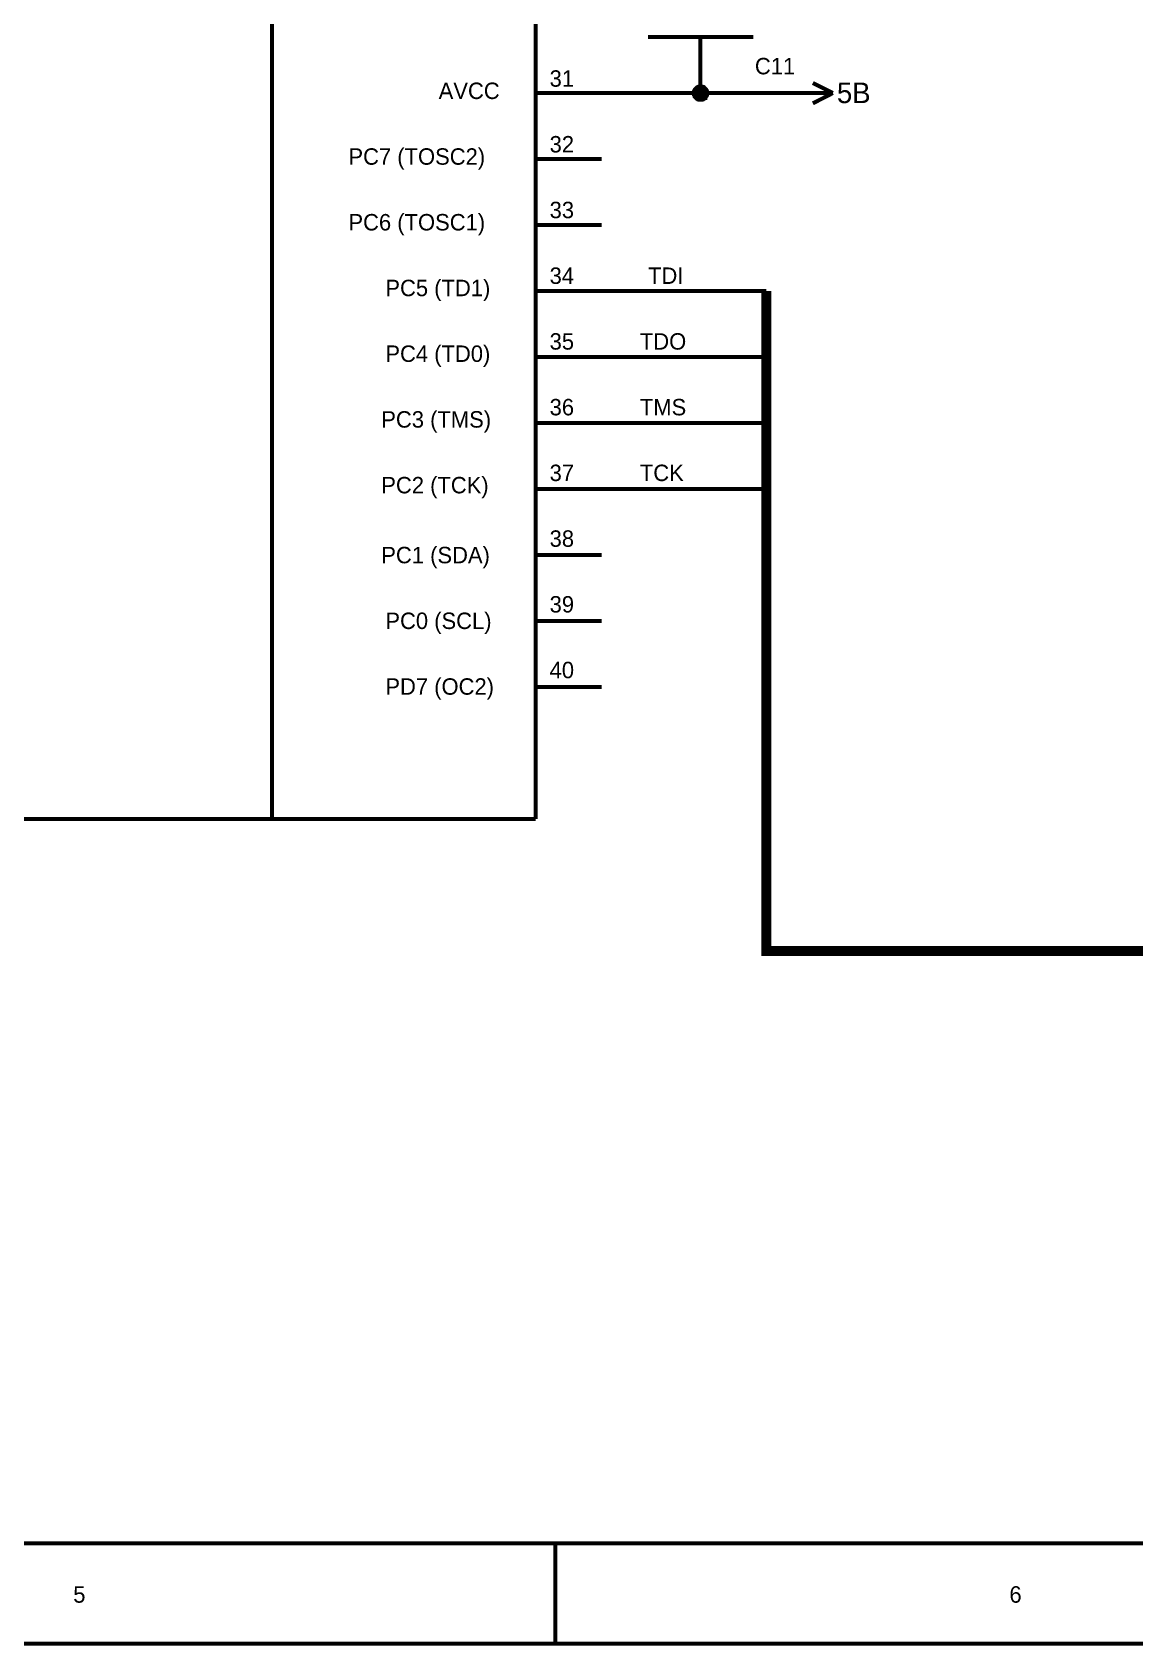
# Model space of a CAD drawing. Header units: millimetres. Extents: x 0 to 567, y 0 to 399.
# Drawn here: x 314.3 to 397.9, y -0.1 to 122.1 of the extents above; entities that cross this region are included whole.
import ezdxf

# ---------------------------------------------------------------- set-up
doc = ezdxf.new("R2010")
doc.units = ezdxf.units.MM
doc.layers.add('Sheet', color=255, linetype='Continuous')

msp = doc.modelspace()

# ---------------------------------------------------------------- linework, layer by layer
at = {"layer": 'Sheet'}
for points, const_width in [([(0.08, 398.78), (566.36, 398.78), (566.36, 0), (0.08, 0), (0.08, 398.78)], 0.3), ([(0.08, 398.78), (0.08, 0), (566.36, 0), (566.36, 398.78), (0.08, 398.78), (0.08, 398.78)], 0.0991), ([(7.7, 391.15), (558.74, 391.15), (558.74, 7.61), (7.7, 7.61), (7.7, 391.15)], 0.3), ([(7.7, 391.15), (7.7, 7.61), (558.74, 7.61), (558.74, 391.15), (7.7, 391.15), (7.7, 391.15)], 0.0991)]:
    msp.add_lwpolyline(points, close=True, dxfattribs=dict(at, const_width=const_width))
for points, const_width in [([(332.5, 62.49), (332.5, 177.48)], 0.3), ([(352.5, 177.48), (352.5, 62.49)], 0.3), ([(368.99, 121.74), (361, 121.74)], 0.3), ([(364.98, 121.74), (364.98, 117.5)], 0.3), ([(352.5, 117.5), (357.49, 117.5)], 0.3), ([(357.49, 117.5), (364.98, 117.5), (372.49, 117.5)], 0.3), ([(364.48, 117.5), (364.48, 117.52), (364.48, 117.56), (364.48, 117.58), (364.5, 117.59), (364.5, 117.61), (364.5, 117.65), (364.52, 117.67), (364.52, 117.69), (364.54, 117.71), (364.54, 117.73), (364.56, 117.75), (364.57, 117.77), (364.57, 117.79), (364.59, 117.81), (364.61, 117.83), (364.63, 117.85), (364.65, 117.87), (364.67, 117.89), (364.69, 117.91), (364.71, 117.91), (364.73, 117.93), (364.75, 117.95), (364.77, 117.95), (364.79, 117.96), (364.81, 117.96), (364.83, 117.98), (364.87, 117.98), (364.89, 117.98), (364.91, 118), (364.92, 118), (364.96, 118), (364.98, 118)], 0.3), ([(364.48, 117.5), (364.48, 117.52), (364.48, 117.56), (364.48, 117.58), (364.5, 117.59), (364.5, 117.61), (364.5, 117.65), (364.52, 117.67), (364.52, 117.69), (364.54, 117.71), (364.54, 117.73), (364.56, 117.75), (364.57, 117.77), (364.57, 117.79), (364.59, 117.81), (364.61, 117.83), (364.63, 117.85), (364.65, 117.87), (364.67, 117.89), (364.69, 117.91), (364.71, 117.91), (364.73, 117.93), (364.75, 117.95), (364.77, 117.95), (364.79, 117.96), (364.81, 117.96), (364.83, 117.98), (364.87, 117.98), (364.89, 117.98), (364.91, 118), (364.92, 118), (364.96, 118), (364.98, 118)], 0.3), ([(364.48, 117.5), (364.48, 117.52), (364.48, 117.56), (364.48, 117.58), (364.5, 117.59), (364.5, 117.61), (364.5, 117.65), (364.52, 117.67), (364.52, 117.69), (364.54, 117.71), (364.54, 117.73), (364.56, 117.75), (364.57, 117.77), (364.57, 117.79), (364.59, 117.81), (364.61, 117.83), (364.63, 117.85), (364.65, 117.87), (364.67, 117.89), (364.69, 117.91), (364.71, 117.91), (364.73, 117.93), (364.75, 117.95), (364.77, 117.95), (364.79, 117.96), (364.81, 117.96), (364.83, 117.98), (364.87, 117.98), (364.89, 117.98), (364.91, 118), (364.92, 118), (364.96, 118), (364.98, 118)], 0.3), ([(364.48, 117.5), (364.48, 117.52), (364.48, 117.56), (364.48, 117.58), (364.5, 117.59), (364.5, 117.61), (364.5, 117.65), (364.52, 117.67), (364.52, 117.69), (364.54, 117.71), (364.54, 117.73), (364.56, 117.75), (364.57, 117.77), (364.57, 117.79), (364.59, 117.81), (364.61, 117.83), (364.63, 117.85), (364.65, 117.87), (364.67, 117.89), (364.69, 117.91), (364.71, 117.91), (364.73, 117.93), (364.75, 117.95), (364.77, 117.95), (364.79, 117.96), (364.81, 117.96), (364.83, 117.98), (364.87, 117.98), (364.89, 117.98), (364.91, 118), (364.92, 118), (364.96, 118), (364.98, 118)], 0.3), ([(364.98, 116.99), (364.96, 116.99), (364.92, 116.99), (364.91, 116.99), (364.89, 117.01), (364.87, 117.01), (364.83, 117.01), (364.81, 117.03), (364.79, 117.03), (364.77, 117.03), (364.75, 117.05), (364.73, 117.07), (364.71, 117.07), (364.69, 117.09), (364.67, 117.11), (364.65, 117.13), (364.63, 117.13), (364.61, 117.15), (364.59, 117.17), (364.57, 117.19), (364.57, 117.21), (364.56, 117.23), (364.54, 117.24), (364.54, 117.26), (364.52, 117.3), (364.52, 117.32), (364.5, 117.34), (364.5, 117.36), (364.5, 117.4), (364.48, 117.42), (364.48, 117.44), (364.48, 117.48), (364.48, 117.5)], 0.3), ([(364.48, 117.5), (364.48, 117.5)], 0.3), ([(364.98, 116.99), (364.96, 116.99), (364.92, 116.99), (364.91, 116.99), (364.89, 117.01), (364.87, 117.01), (364.83, 117.01), (364.81, 117.03), (364.79, 117.03), (364.77, 117.03), (364.75, 117.05), (364.73, 117.07), (364.71, 117.07), (364.69, 117.09), (364.67, 117.11), (364.65, 117.13), (364.63, 117.13), (364.61, 117.15), (364.59, 117.17), (364.57, 117.19), (364.57, 117.21), (364.56, 117.23), (364.54, 117.24), (364.54, 117.26), (364.52, 117.3), (364.52, 117.32), (364.5, 117.34), (364.5, 117.36), (364.5, 117.4), (364.48, 117.42), (364.48, 117.44), (364.48, 117.48), (364.48, 117.5)], 0.3), ([(364.48, 117.5), (364.48, 117.5)], 0.3), ([(364.98, 116.99), (364.96, 116.99), (364.92, 116.99), (364.91, 116.99), (364.89, 117.01), (364.87, 117.01), (364.83, 117.01), (364.81, 117.03), (364.79, 117.03), (364.77, 117.03), (364.75, 117.05), (364.73, 117.07), (364.71, 117.07), (364.69, 117.09), (364.67, 117.11), (364.65, 117.13), (364.63, 117.13), (364.61, 117.15), (364.59, 117.17), (364.57, 117.19), (364.57, 117.21), (364.56, 117.23), (364.54, 117.24), (364.54, 117.26), (364.52, 117.3), (364.52, 117.32), (364.5, 117.34), (364.5, 117.36), (364.5, 117.4), (364.48, 117.42), (364.48, 117.44), (364.48, 117.48), (364.48, 117.5)], 0.3), ([(364.48, 117.5), (364.48, 117.5)], 0.3), ([(364.98, 116.99), (364.96, 116.99), (364.92, 116.99), (364.91, 116.99), (364.89, 117.01), (364.87, 117.01), (364.83, 117.01), (364.81, 117.03), (364.79, 117.03), (364.77, 117.03), (364.75, 117.05), (364.73, 117.07), (364.71, 117.07), (364.69, 117.09), (364.67, 117.11), (364.65, 117.13), (364.63, 117.13), (364.61, 117.15), (364.59, 117.17), (364.57, 117.19), (364.57, 117.21), (364.56, 117.23), (364.54, 117.24), (364.54, 117.26), (364.52, 117.3), (364.52, 117.32), (364.5, 117.34), (364.5, 117.36), (364.5, 117.4), (364.48, 117.42), (364.48, 117.44), (364.48, 117.48), (364.48, 117.5)], 0.3), ([(364.48, 117.5), (364.48, 117.5)], 0.3), ([(364.48, 117.5), (364.48, 117.52), (364.48, 117.56), (364.48, 117.58), (364.5, 117.59), (364.5, 117.61), (364.5, 117.65), (364.52, 117.67), (364.52, 117.69), (364.54, 117.71), (364.54, 117.73), (364.56, 117.75), (364.57, 117.77), (364.57, 117.79), (364.59, 117.81), (364.61, 117.83), (364.63, 117.85), (364.65, 117.87), (364.67, 117.89), (364.69, 117.91), (364.71, 117.91), (364.73, 117.93), (364.75, 117.95), (364.77, 117.95), (364.79, 117.96), (364.81, 117.96), (364.83, 117.98), (364.87, 117.98), (364.89, 117.98), (364.91, 118), (364.92, 118), (364.96, 118), (364.98, 118)], 0.0991), ([(364.48, 117.5), (364.48, 117.52), (364.48, 117.56), (364.48, 117.58), (364.5, 117.59), (364.5, 117.61), (364.5, 117.65), (364.52, 117.67), (364.52, 117.69), (364.54, 117.71), (364.54, 117.73), (364.56, 117.75), (364.57, 117.77), (364.57, 117.79), (364.59, 117.81), (364.61, 117.83), (364.63, 117.85), (364.65, 117.87), (364.67, 117.89), (364.69, 117.91), (364.71, 117.91), (364.73, 117.93), (364.75, 117.95), (364.77, 117.95), (364.79, 117.96), (364.81, 117.96), (364.83, 117.98), (364.87, 117.98), (364.89, 117.98), (364.91, 118), (364.92, 118), (364.96, 118), (364.98, 118)], 0.0991), ([(364.48, 117.5), (364.48, 117.52), (364.48, 117.56), (364.48, 117.58), (364.5, 117.59), (364.5, 117.61), (364.5, 117.65), (364.52, 117.67), (364.52, 117.69), (364.54, 117.71), (364.54, 117.73), (364.56, 117.75), (364.57, 117.77), (364.57, 117.79), (364.59, 117.81), (364.61, 117.83), (364.63, 117.85), (364.65, 117.87), (364.67, 117.89), (364.69, 117.91), (364.71, 117.91), (364.73, 117.93), (364.75, 117.95), (364.77, 117.95), (364.79, 117.96), (364.81, 117.96), (364.83, 117.98), (364.87, 117.98), (364.89, 117.98), (364.91, 118), (364.92, 118), (364.96, 118), (364.98, 118)], 0.0991), ([(364.48, 117.5), (364.48, 117.52), (364.48, 117.56), (364.48, 117.58), (364.5, 117.59), (364.5, 117.61), (364.5, 117.65), (364.52, 117.67), (364.52, 117.69), (364.54, 117.71), (364.54, 117.73), (364.56, 117.75), (364.57, 117.77), (364.57, 117.79), (364.59, 117.81), (364.61, 117.83), (364.63, 117.85), (364.65, 117.87), (364.67, 117.89), (364.69, 117.91), (364.71, 117.91), (364.73, 117.93), (364.75, 117.95), (364.77, 117.95), (364.79, 117.96), (364.81, 117.96), (364.83, 117.98), (364.87, 117.98), (364.89, 117.98), (364.91, 118), (364.92, 118), (364.96, 118), (364.98, 118)], 0.0991), ([(364.98, 116.99), (364.96, 116.99), (364.92, 116.99), (364.91, 116.99), (364.89, 117.01), (364.87, 117.01), (364.83, 117.01), (364.81, 117.03), (364.79, 117.03), (364.77, 117.03), (364.75, 117.05), (364.73, 117.07), (364.71, 117.07), (364.69, 117.09), (364.67, 117.11), (364.65, 117.13), (364.63, 117.13), (364.61, 117.15), (364.59, 117.17), (364.57, 117.19), (364.57, 117.21), (364.56, 117.23), (364.54, 117.24), (364.54, 117.26), (364.52, 117.3), (364.52, 117.32), (364.5, 117.34), (364.5, 117.36), (364.5, 117.4), (364.48, 117.42), (364.48, 117.44), (364.48, 117.48), (364.48, 117.5)], 0.0991), ([(364.48, 117.5), (364.48, 117.5)], 0.0991), ([(364.98, 116.99), (364.96, 116.99), (364.92, 116.99), (364.91, 116.99), (364.89, 117.01), (364.87, 117.01), (364.83, 117.01), (364.81, 117.03), (364.79, 117.03), (364.77, 117.03), (364.75, 117.05), (364.73, 117.07), (364.71, 117.07), (364.69, 117.09), (364.67, 117.11), (364.65, 117.13), (364.63, 117.13), (364.61, 117.15), (364.59, 117.17), (364.57, 117.19), (364.57, 117.21), (364.56, 117.23), (364.54, 117.24), (364.54, 117.26), (364.52, 117.3), (364.52, 117.32), (364.5, 117.34), (364.5, 117.36), (364.5, 117.4), (364.48, 117.42), (364.48, 117.44), (364.48, 117.48), (364.48, 117.5)], 0.0991), ([(364.48, 117.5), (364.48, 117.5)], 0.0991), ([(364.98, 116.99), (364.96, 116.99), (364.92, 116.99), (364.91, 116.99), (364.89, 117.01), (364.87, 117.01), (364.83, 117.01), (364.81, 117.03), (364.79, 117.03), (364.77, 117.03), (364.75, 117.05), (364.73, 117.07), (364.71, 117.07), (364.69, 117.09), (364.67, 117.11), (364.65, 117.13), (364.63, 117.13), (364.61, 117.15), (364.59, 117.17), (364.57, 117.19), (364.57, 117.21), (364.56, 117.23), (364.54, 117.24), (364.54, 117.26), (364.52, 117.3), (364.52, 117.32), (364.5, 117.34), (364.5, 117.36), (364.5, 117.4), (364.48, 117.42), (364.48, 117.44), (364.48, 117.48), (364.48, 117.5)], 0.0991), ([(364.48, 117.5), (364.48, 117.5)], 0.0991), ([(364.98, 116.99), (364.96, 116.99), (364.92, 116.99), (364.91, 116.99), (364.89, 117.01), (364.87, 117.01), (364.83, 117.01), (364.81, 117.03), (364.79, 117.03), (364.77, 117.03), (364.75, 117.05), (364.73, 117.07), (364.71, 117.07), (364.69, 117.09), (364.67, 117.11), (364.65, 117.13), (364.63, 117.13), (364.61, 117.15), (364.59, 117.17), (364.57, 117.19), (364.57, 117.21), (364.56, 117.23), (364.54, 117.24), (364.54, 117.26), (364.52, 117.3), (364.52, 117.32), (364.5, 117.34), (364.5, 117.36), (364.5, 117.4), (364.48, 117.42), (364.48, 117.44), (364.48, 117.48), (364.48, 117.5)], 0.0991), ([(364.48, 117.5), (364.48, 117.5)], 0.0991), ([(364.98, 118), (364.98, 118)], 0.3), ([(364.98, 118), (365, 118), (365.04, 118), (365.06, 118), (365.08, 117.98), (365.12, 117.98), (365.14, 117.98), (365.16, 117.96), (365.18, 117.96), (365.22, 117.95), (365.24, 117.95), (365.26, 117.93), (365.27, 117.91), (365.29, 117.91), (365.31, 117.89), (365.33, 117.87), (365.35, 117.85), (365.35, 117.83), (365.37, 117.81), (365.39, 117.79), (365.41, 117.77), (365.41, 117.75), (365.43, 117.73), (365.45, 117.71), (365.45, 117.69), (365.45, 117.67), (365.47, 117.65), (365.47, 117.61), (365.47, 117.59), (365.49, 117.58), (365.49, 117.56), (365.49, 117.52), (365.49, 117.5)], 0.3), ([(364.98, 118), (364.98, 118)], 0.3), ([(364.98, 118), (365, 118), (365.04, 118), (365.06, 118), (365.08, 117.98), (365.12, 117.98), (365.14, 117.98), (365.16, 117.96), (365.18, 117.96), (365.22, 117.95), (365.24, 117.95), (365.26, 117.93), (365.27, 117.91), (365.29, 117.91), (365.31, 117.89), (365.33, 117.87), (365.35, 117.85), (365.35, 117.83), (365.37, 117.81), (365.39, 117.79), (365.41, 117.77), (365.41, 117.75), (365.43, 117.73), (365.45, 117.71), (365.45, 117.69), (365.45, 117.67), (365.47, 117.65), (365.47, 117.61), (365.47, 117.59), (365.49, 117.58), (365.49, 117.56), (365.49, 117.52), (365.49, 117.5)], 0.3), ([(364.98, 118), (364.98, 118)], 0.3), ([(364.98, 118), (365, 118), (365.04, 118), (365.06, 118), (365.08, 117.98), (365.12, 117.98), (365.14, 117.98), (365.16, 117.96), (365.18, 117.96), (365.22, 117.95), (365.24, 117.95), (365.26, 117.93), (365.27, 117.91), (365.29, 117.91), (365.31, 117.89), (365.33, 117.87), (365.35, 117.85), (365.35, 117.83), (365.37, 117.81), (365.39, 117.79), (365.41, 117.77), (365.41, 117.75), (365.43, 117.73), (365.45, 117.71), (365.45, 117.69), (365.45, 117.67), (365.47, 117.65), (365.47, 117.61), (365.47, 117.59), (365.49, 117.58), (365.49, 117.56), (365.49, 117.52), (365.49, 117.5)], 0.3), ([(364.98, 118), (364.98, 118)], 0.3), ([(364.98, 118), (365, 118), (365.04, 118), (365.06, 118), (365.08, 117.98), (365.12, 117.98), (365.14, 117.98), (365.16, 117.96), (365.18, 117.96), (365.22, 117.95), (365.24, 117.95), (365.26, 117.93), (365.27, 117.91), (365.29, 117.91), (365.31, 117.89), (365.33, 117.87), (365.35, 117.85), (365.35, 117.83), (365.37, 117.81), (365.39, 117.79), (365.41, 117.77), (365.41, 117.75), (365.43, 117.73), (365.45, 117.71), (365.45, 117.69), (365.45, 117.67), (365.47, 117.65), (365.47, 117.61), (365.47, 117.59), (365.49, 117.58), (365.49, 117.56), (365.49, 117.52), (365.49, 117.5)], 0.3), ([(365.49, 117.5), (365.49, 117.48), (365.49, 117.44), (365.49, 117.42), (365.47, 117.4), (365.47, 117.36), (365.47, 117.34), (365.45, 117.32), (365.45, 117.3), (365.45, 117.26), (365.43, 117.24), (365.41, 117.23), (365.41, 117.21), (365.39, 117.19), (365.37, 117.17), (365.35, 117.15), (365.35, 117.13), (365.33, 117.13), (365.31, 117.11), (365.29, 117.09), (365.27, 117.07), (365.26, 117.07), (365.24, 117.05), (365.22, 117.03), (365.18, 117.03), (365.16, 117.03), (365.14, 117.01), (365.12, 117.01), (365.08, 117.01), (365.06, 116.99), (365.04, 116.99), (365, 116.99), (364.98, 116.99)], 0.3), ([(365.49, 117.5), (365.49, 117.48), (365.49, 117.44), (365.49, 117.42), (365.47, 117.4), (365.47, 117.36), (365.47, 117.34), (365.45, 117.32), (365.45, 117.3), (365.45, 117.26), (365.43, 117.24), (365.41, 117.23), (365.41, 117.21), (365.39, 117.19), (365.37, 117.17), (365.35, 117.15), (365.35, 117.13), (365.33, 117.13), (365.31, 117.11), (365.29, 117.09), (365.27, 117.07), (365.26, 117.07), (365.24, 117.05), (365.22, 117.03), (365.18, 117.03), (365.16, 117.03), (365.14, 117.01), (365.12, 117.01), (365.08, 117.01), (365.06, 116.99), (365.04, 116.99), (365, 116.99), (364.98, 116.99)], 0.3), ([(365.49, 117.5), (365.49, 117.48), (365.49, 117.44), (365.49, 117.42), (365.47, 117.4), (365.47, 117.36), (365.47, 117.34), (365.45, 117.32), (365.45, 117.3), (365.45, 117.26), (365.43, 117.24), (365.41, 117.23), (365.41, 117.21), (365.39, 117.19), (365.37, 117.17), (365.35, 117.15), (365.35, 117.13), (365.33, 117.13), (365.31, 117.11), (365.29, 117.09), (365.27, 117.07), (365.26, 117.07), (365.24, 117.05), (365.22, 117.03), (365.18, 117.03), (365.16, 117.03), (365.14, 117.01), (365.12, 117.01), (365.08, 117.01), (365.06, 116.99), (365.04, 116.99), (365, 116.99), (364.98, 116.99)], 0.3), ([(365.49, 117.5), (365.49, 117.48), (365.49, 117.44), (365.49, 117.42), (365.47, 117.4), (365.47, 117.36), (365.47, 117.34), (365.45, 117.32), (365.45, 117.3), (365.45, 117.26), (365.43, 117.24), (365.41, 117.23), (365.41, 117.21), (365.39, 117.19), (365.37, 117.17), (365.35, 117.15), (365.35, 117.13), (365.33, 117.13), (365.31, 117.11), (365.29, 117.09), (365.27, 117.07), (365.26, 117.07), (365.24, 117.05), (365.22, 117.03), (365.18, 117.03), (365.16, 117.03), (365.14, 117.01), (365.12, 117.01), (365.08, 117.01), (365.06, 116.99), (365.04, 116.99), (365, 116.99), (364.98, 116.99)], 0.3), ([(364.98, 118), (364.98, 118)], 0.0991), ([(364.98, 118), (365, 118), (365.04, 118), (365.06, 118), (365.08, 117.98), (365.12, 117.98), (365.14, 117.98), (365.16, 117.96), (365.18, 117.96), (365.22, 117.95), (365.24, 117.95), (365.26, 117.93), (365.27, 117.91), (365.29, 117.91), (365.31, 117.89), (365.33, 117.87), (365.35, 117.85), (365.35, 117.83), (365.37, 117.81), (365.39, 117.79), (365.41, 117.77), (365.41, 117.75), (365.43, 117.73), (365.45, 117.71), (365.45, 117.69), (365.45, 117.67), (365.47, 117.65), (365.47, 117.61), (365.47, 117.59), (365.49, 117.58), (365.49, 117.56), (365.49, 117.52), (365.49, 117.5)], 0.0991), ([(364.98, 118), (364.98, 118)], 0.0991), ([(364.98, 118), (365, 118), (365.04, 118), (365.06, 118), (365.08, 117.98), (365.12, 117.98), (365.14, 117.98), (365.16, 117.96), (365.18, 117.96), (365.22, 117.95), (365.24, 117.95), (365.26, 117.93), (365.27, 117.91), (365.29, 117.91), (365.31, 117.89), (365.33, 117.87), (365.35, 117.85), (365.35, 117.83), (365.37, 117.81), (365.39, 117.79), (365.41, 117.77), (365.41, 117.75), (365.43, 117.73), (365.45, 117.71), (365.45, 117.69), (365.45, 117.67), (365.47, 117.65), (365.47, 117.61), (365.47, 117.59), (365.49, 117.58), (365.49, 117.56), (365.49, 117.52), (365.49, 117.5)], 0.0991), ([(364.98, 118), (364.98, 118)], 0.0991), ([(364.98, 118), (365, 118), (365.04, 118), (365.06, 118), (365.08, 117.98), (365.12, 117.98), (365.14, 117.98), (365.16, 117.96), (365.18, 117.96), (365.22, 117.95), (365.24, 117.95), (365.26, 117.93), (365.27, 117.91), (365.29, 117.91), (365.31, 117.89), (365.33, 117.87), (365.35, 117.85), (365.35, 117.83), (365.37, 117.81), (365.39, 117.79), (365.41, 117.77), (365.41, 117.75), (365.43, 117.73), (365.45, 117.71), (365.45, 117.69), (365.45, 117.67), (365.47, 117.65), (365.47, 117.61), (365.47, 117.59), (365.49, 117.58), (365.49, 117.56), (365.49, 117.52), (365.49, 117.5)], 0.0991), ([(364.98, 118), (364.98, 118)], 0.0991), ([(364.98, 118), (365, 118), (365.04, 118), (365.06, 118), (365.08, 117.98), (365.12, 117.98), (365.14, 117.98), (365.16, 117.96), (365.18, 117.96), (365.22, 117.95), (365.24, 117.95), (365.26, 117.93), (365.27, 117.91), (365.29, 117.91), (365.31, 117.89), (365.33, 117.87), (365.35, 117.85), (365.35, 117.83), (365.37, 117.81), (365.39, 117.79), (365.41, 117.77), (365.41, 117.75), (365.43, 117.73), (365.45, 117.71), (365.45, 117.69), (365.45, 117.67), (365.47, 117.65), (365.47, 117.61), (365.47, 117.59), (365.49, 117.58), (365.49, 117.56), (365.49, 117.52), (365.49, 117.5)], 0.0991), ([(365.49, 117.5), (365.49, 117.48), (365.49, 117.44), (365.49, 117.42), (365.47, 117.4), (365.47, 117.36), (365.47, 117.34), (365.45, 117.32), (365.45, 117.3), (365.45, 117.26), (365.43, 117.24), (365.41, 117.23), (365.41, 117.21), (365.39, 117.19), (365.37, 117.17), (365.35, 117.15), (365.35, 117.13), (365.33, 117.13), (365.31, 117.11), (365.29, 117.09), (365.27, 117.07), (365.26, 117.07), (365.24, 117.05), (365.22, 117.03), (365.18, 117.03), (365.16, 117.03), (365.14, 117.01), (365.12, 117.01), (365.08, 117.01), (365.06, 116.99), (365.04, 116.99), (365, 116.99), (364.98, 116.99)], 0.0991), ([(365.49, 117.5), (365.49, 117.48), (365.49, 117.44), (365.49, 117.42), (365.47, 117.4), (365.47, 117.36), (365.47, 117.34), (365.45, 117.32), (365.45, 117.3), (365.45, 117.26), (365.43, 117.24), (365.41, 117.23), (365.41, 117.21), (365.39, 117.19), (365.37, 117.17), (365.35, 117.15), (365.35, 117.13), (365.33, 117.13), (365.31, 117.11), (365.29, 117.09), (365.27, 117.07), (365.26, 117.07), (365.24, 117.05), (365.22, 117.03), (365.18, 117.03), (365.16, 117.03), (365.14, 117.01), (365.12, 117.01), (365.08, 117.01), (365.06, 116.99), (365.04, 116.99), (365, 116.99), (364.98, 116.99)], 0.0991), ([(365.49, 117.5), (365.49, 117.48), (365.49, 117.44), (365.49, 117.42), (365.47, 117.4), (365.47, 117.36), (365.47, 117.34), (365.45, 117.32), (365.45, 117.3), (365.45, 117.26), (365.43, 117.24), (365.41, 117.23), (365.41, 117.21), (365.39, 117.19), (365.37, 117.17), (365.35, 117.15), (365.35, 117.13), (365.33, 117.13), (365.31, 117.11), (365.29, 117.09), (365.27, 117.07), (365.26, 117.07), (365.24, 117.05), (365.22, 117.03), (365.18, 117.03), (365.16, 117.03), (365.14, 117.01), (365.12, 117.01), (365.08, 117.01), (365.06, 116.99), (365.04, 116.99), (365, 116.99), (364.98, 116.99)], 0.0991), ([(365.49, 117.5), (365.49, 117.48), (365.49, 117.44), (365.49, 117.42), (365.47, 117.4), (365.47, 117.36), (365.47, 117.34), (365.45, 117.32), (365.45, 117.3), (365.45, 117.26), (365.43, 117.24), (365.41, 117.23), (365.41, 117.21), (365.39, 117.19), (365.37, 117.17), (365.35, 117.15), (365.35, 117.13), (365.33, 117.13), (365.31, 117.11), (365.29, 117.09), (365.27, 117.07), (365.26, 117.07), (365.24, 117.05), (365.22, 117.03), (365.18, 117.03), (365.16, 117.03), (365.14, 117.01), (365.12, 117.01), (365.08, 117.01), (365.06, 116.99), (365.04, 116.99), (365, 116.99), (364.98, 116.99)], 0.0991), ([(365.49, 117.5), (365.49, 117.5), (365.49, 117.5), (365.49, 117.5), (365.49, 117.5), (365.49, 117.5), (365.49, 117.5), (365.49, 117.5), (365.49, 117.5), (365.49, 117.5), (365.49, 117.5), (365.49, 117.5), (365.49, 117.5), (365.49, 117.5), (365.49, 117.5), (365.49, 117.5), (365.49, 117.5), (365.49, 117.5), (365.49, 117.5), (365.49, 117.5), (365.49, 117.5), (365.49, 117.5), (365.49, 117.5), (365.49, 117.5), (365.49, 117.5), (365.49, 117.5), (365.49, 117.5), (365.49, 117.5), (365.49, 117.5), (365.49, 117.5), (365.49, 117.5), (365.49, 117.5), (365.49, 117.5)], 0.3), ([(365.49, 117.5), (365.49, 117.5)], 0.3), ([(365.49, 117.5), (365.49, 117.5), (365.49, 117.5), (365.49, 117.5), (365.49, 117.5), (365.49, 117.5), (365.49, 117.5), (365.49, 117.5), (365.49, 117.5), (365.49, 117.5), (365.49, 117.5), (365.49, 117.5), (365.49, 117.5), (365.49, 117.5), (365.49, 117.5), (365.49, 117.5), (365.49, 117.5), (365.49, 117.5), (365.49, 117.5), (365.49, 117.5), (365.49, 117.5), (365.49, 117.5), (365.49, 117.5), (365.49, 117.5), (365.49, 117.5), (365.49, 117.5), (365.49, 117.5), (365.49, 117.5), (365.49, 117.5), (365.49, 117.5), (365.49, 117.5), (365.49, 117.5), (365.49, 117.5)], 0.3), ([(365.49, 117.5), (365.49, 117.5)], 0.3), ([(365.49, 117.5), (365.49, 117.5), (365.49, 117.5), (365.49, 117.5), (365.49, 117.5), (365.49, 117.5), (365.49, 117.5), (365.49, 117.5), (365.49, 117.5), (365.49, 117.5), (365.49, 117.5), (365.49, 117.5), (365.49, 117.5), (365.49, 117.5), (365.49, 117.5), (365.49, 117.5), (365.49, 117.5), (365.49, 117.5), (365.49, 117.5), (365.49, 117.5), (365.49, 117.5), (365.49, 117.5), (365.49, 117.5), (365.49, 117.5), (365.49, 117.5), (365.49, 117.5), (365.49, 117.5), (365.49, 117.5), (365.49, 117.5), (365.49, 117.5), (365.49, 117.5), (365.49, 117.5), (365.49, 117.5)], 0.3), ([(365.49, 117.5), (365.49, 117.5)], 0.3), ([(365.49, 117.5), (365.49, 117.5), (365.49, 117.5), (365.49, 117.5), (365.49, 117.5), (365.49, 117.5), (365.49, 117.5), (365.49, 117.5), (365.49, 117.5), (365.49, 117.5), (365.49, 117.5), (365.49, 117.5), (365.49, 117.5), (365.49, 117.5), (365.49, 117.5), (365.49, 117.5), (365.49, 117.5), (365.49, 117.5), (365.49, 117.5), (365.49, 117.5), (365.49, 117.5), (365.49, 117.5), (365.49, 117.5), (365.49, 117.5), (365.49, 117.5), (365.49, 117.5), (365.49, 117.5), (365.49, 117.5), (365.49, 117.5), (365.49, 117.5), (365.49, 117.5), (365.49, 117.5), (365.49, 117.5)], 0.3), ([(365.49, 117.5), (365.49, 117.5)], 0.3), ([(365.49, 117.5), (365.49, 117.5), (365.49, 117.5), (365.49, 117.5), (365.49, 117.5), (365.49, 117.5), (365.49, 117.5), (365.49, 117.5), (365.49, 117.5), (365.49, 117.5), (365.49, 117.5), (365.49, 117.5), (365.49, 117.5), (365.49, 117.5), (365.49, 117.5), (365.49, 117.5), (365.49, 117.5), (365.49, 117.5), (365.49, 117.5), (365.49, 117.5), (365.49, 117.5), (365.49, 117.5), (365.49, 117.5), (365.49, 117.5), (365.49, 117.5), (365.49, 117.5), (365.49, 117.5), (365.49, 117.5), (365.49, 117.5), (365.49, 117.5), (365.49, 117.5), (365.49, 117.5), (365.49, 117.5)], 0.0991), ([(365.49, 117.5), (365.49, 117.5)], 0.0991), ([(365.49, 117.5), (365.49, 117.5), (365.49, 117.5), (365.49, 117.5), (365.49, 117.5), (365.49, 117.5), (365.49, 117.5), (365.49, 117.5), (365.49, 117.5), (365.49, 117.5), (365.49, 117.5), (365.49, 117.5), (365.49, 117.5), (365.49, 117.5), (365.49, 117.5), (365.49, 117.5), (365.49, 117.5), (365.49, 117.5), (365.49, 117.5), (365.49, 117.5), (365.49, 117.5), (365.49, 117.5), (365.49, 117.5), (365.49, 117.5), (365.49, 117.5), (365.49, 117.5), (365.49, 117.5), (365.49, 117.5), (365.49, 117.5), (365.49, 117.5), (365.49, 117.5), (365.49, 117.5), (365.49, 117.5)], 0.0991), ([(365.49, 117.5), (365.49, 117.5)], 0.0991), ([(365.49, 117.5), (365.49, 117.5), (365.49, 117.5), (365.49, 117.5), (365.49, 117.5), (365.49, 117.5), (365.49, 117.5), (365.49, 117.5), (365.49, 117.5), (365.49, 117.5), (365.49, 117.5), (365.49, 117.5), (365.49, 117.5), (365.49, 117.5), (365.49, 117.5), (365.49, 117.5), (365.49, 117.5), (365.49, 117.5), (365.49, 117.5), (365.49, 117.5), (365.49, 117.5), (365.49, 117.5), (365.49, 117.5), (365.49, 117.5), (365.49, 117.5), (365.49, 117.5), (365.49, 117.5), (365.49, 117.5), (365.49, 117.5), (365.49, 117.5), (365.49, 117.5), (365.49, 117.5), (365.49, 117.5)], 0.0991), ([(365.49, 117.5), (365.49, 117.5)], 0.0991), ([(365.49, 117.5), (365.49, 117.5), (365.49, 117.5), (365.49, 117.5), (365.49, 117.5), (365.49, 117.5), (365.49, 117.5), (365.49, 117.5), (365.49, 117.5), (365.49, 117.5), (365.49, 117.5), (365.49, 117.5), (365.49, 117.5), (365.49, 117.5), (365.49, 117.5), (365.49, 117.5), (365.49, 117.5), (365.49, 117.5), (365.49, 117.5), (365.49, 117.5), (365.49, 117.5), (365.49, 117.5), (365.49, 117.5), (365.49, 117.5), (365.49, 117.5), (365.49, 117.5), (365.49, 117.5), (365.49, 117.5), (365.49, 117.5), (365.49, 117.5), (365.49, 117.5), (365.49, 117.5), (365.49, 117.5)], 0.0991), ([(365.49, 117.5), (365.49, 117.5)], 0.0991), ([(372.49, 117.5), (375.02, 117.5)], 0.3), ([(375.02, 117.5), (373.5, 118.26)], 0.3), ([(375.02, 117.5), (373.5, 116.72)], 0.3), ([(352.5, 112.5), (357.49, 112.5)], 0.3), ([(352.5, 107.5), (357.49, 107.5)], 0.3), ([(469.96, 92.5), (469.96, 52.49), (369.98, 52.49), (369.98, 102.5)], 0.749), ([(352.5, 102.5), (357.49, 102.5)], 0.3), ([(357.49, 102.5), (369.98, 102.5)], 0.3), ([(352.5, 97.5), (357.49, 97.5)], 0.3), ([(357.49, 97.5), (369.98, 97.5), (369.98, 97.5)], 0.3), ([(352.5, 92.5), (357.49, 92.5)], 0.3), ([(357.49, 92.5), (369.98, 92.5), (369.98, 92.5)], 0.3), ([(352.5, 87.5), (357.49, 87.5)], 0.3), ([(357.49, 87.5), (369.98, 87.5), (369.98, 87.5)], 0.3), ([(352.5, 82.5), (357.49, 82.5)], 0.3), ([(352.5, 77.5), (357.49, 77.5)], 0.3), ([(352.5, 72.49), (357.49, 72.49)], 0.3), ([(352.5, 62.49), (292.51, 62.49)], 0.3), ([(353.99, 0), (353.99, 7.61)], 0.3)]:
    msp.add_lwpolyline(points, dxfattribs=dict(at, const_width=const_width))
at = {"layer": 'Sheet', "const_width": 0.508}
msp.add_lwpolyline([(364.75, 117.5, 1), (365.25, 117.5, 1)], format="xyb", close=True, dxfattribs=at)

# ---------------------------------------------------------------- texts
at = {"layer": 'Sheet'}
for s, height, p in [('C11', 1.245, (369.11, 118.92)), ('31', 1.245, (353.55, 117.98)), ('AVCC', 1.245, (345.14, 117.05)), ('5В', 1.557, (375.33, 116.74)), ('32', 1.245, (353.55, 113)), ('PC7 (TOSC2)', 1.2452, (338.3, 112.07)), ('33', 1.245, (353.55, 108.02)), ('PC6 (TOSC1)', 1.2452, (338.3, 107.09)), ('34', 1.245, (353.55, 103.04)), ('TDI', 1.245, (361.01, 103.04)), ('PC5 (TD1)', 1.245, (341.1, 102.11)), ('35', 1.245, (353.55, 98.06)), ('TDO', 1.245, (360.39, 98.06)), ('PC4 (TD0)', 1.245, (341.1, 97.13)), ('36', 1.245, (353.55, 93.08)), ('TMS', 1.245, (360.39, 93.08)), ('PC3 (TMS)', 1.245, (340.79, 92.15)), ('37', 1.245, (353.55, 88.1)), ('TCK', 1.245, (360.39, 88.1)), ('PC2 (TCK)', 1.245, (340.79, 87.17)), ('38', 1.245, (353.55, 83.12)), ('PC1 (SDA)', 1.245, (340.79, 81.87)), ('39', 1.245, (353.55, 78.14)), ('PC0 (SCL)', 1.245, (341.1, 76.89)), ('40', 1.245, (353.55, 73.16)), ('PD7 (OC2)', 1.245, (341.1, 71.91)), ('5', 1.25, (317.44, 3.11)), ('6', 1.25, (388.4, 3.11))]:
    msp.add_text(s, height=height, dxfattribs=at).set_placement(p)

doc.saveas('drawing.dxf')
